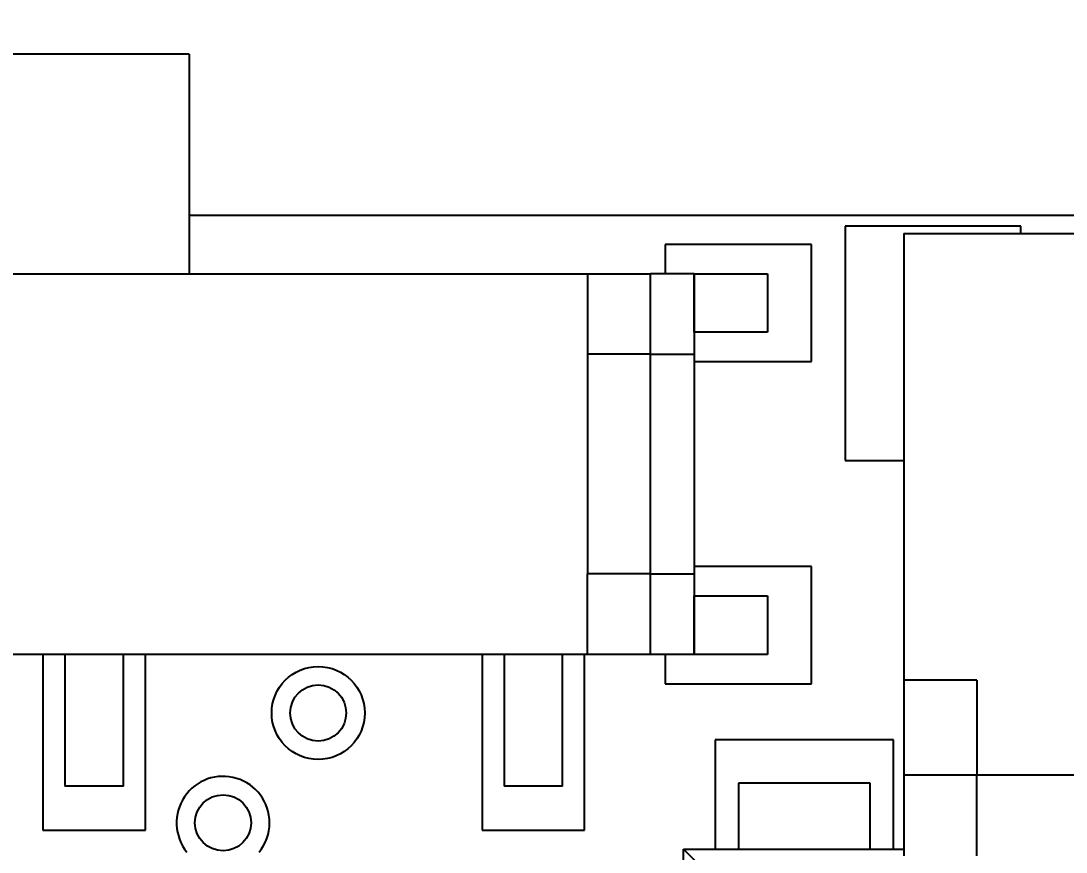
# Model space of a CAD drawing. Extents: x 77 to 195, y 90 to 134.
# Drawn here: x 89.44 to 96.58, y 113.05 to 118.73 of the extents above; entities that cross this region are included whole.
import ezdxf
from ezdxf.enums import TextEntityAlignment as Align

# ---------------------------------------------------------------- set-up
doc = ezdxf.new("R2010")
doc.units = 0
doc.layers.get('0').update_dxf_attribs({"linetype": 'CONTINUOUS'})
for name, color, linetype in [('Dimension', 7, 'CONTINUOUS'), ('Dimension003', 7, 'CONTINUOUS'), ('View004', 7, 'CONTINUOUS')]:
    doc.layers.add(name, color=color, linetype=linetype)
doc.styles.get("Standard").update_dxf_attribs({"font": 'arial.ttf'})
doc.dimstyles.get("Standard").update_dxf_attribs({"dimscale": 0, "dimtxt": 2.5, "dimasz": 2.5, "dimexe": 1.25, "dimexo": 0.625, "dimtad": 1, "dimtxsty": 'STANDARD', "dimcen": 2.5, "dimazin": 3, "dimtfac": 1, "dimtmove": 0, "dimatfit": 3})

# ---------------------------------------------------------------- blocks, each defined once
blk = doc.blocks.new('*Dimension')
at = {"color": 0}
for points in [[(78.1708, 130.367), (78.1708, 129.533), (83.1708, 129.95)], [(108.171, 130.367), (108.171, 129.533), (103.171, 129.95)]]:
    blk.add_solid(points, dxfattribs=at)
at = {"layer": 'Dimension'}
for p, q in [((83.1708, 117.4), (83.1708, 129.95)), ((103.171, 129.95), (83.1708, 129.95)), ((103.171, 117.4), (103.171, 129.95))]:
    blk.add_line(p, q, dxfattribs=at)
blk.add_text('20.00', height=3.5, dxfattribs=at).set_placement((93.1708, 129.95), align=Align.CENTER)
blk = doc.blocks.new('*Dimension003')
at = {"color": 0}
for points in [[(99.7167, 120.9), (100.55, 120.9), (100.133, 115.9)], [(99.7167, 93.9), (100.55, 93.9), (100.133, 98.9)]]:
    blk.add_solid(points, dxfattribs=at)
at = {"layer": 'Dimension003'}
for p, q in [((101.671, 115.9), (100.133, 115.9)), ((100.133, 98.9), (100.133, 115.9)), ((101.671, 98.9), (100.133, 98.9))]:
    blk.add_line(p, q, dxfattribs=at)
blk.add_text('17.00', height=3.5, dxfattribs=at).set_placement((100.133, 107.4), align=Align.CENTER)

msp = doc.modelspace()

# ---------------------------------------------------------------- linework, layer by layer
at = {"layer": 'View004'}
for p, q in [((90.5901, 118.5), (89.2901, 118.5)), ((90.5901, 118.5), (89.2901, 118.5)), ((90.5901, 118.5), (90.5901, 117)), ((90.5901, 118.5), (90.5901, 117)), ((90.5901, 117.4), (103.171, 117.4)), ((90.5901, 117.4), (103.171, 117.4)), ((95.0708, 117.325), (95.0708, 115.725)), ((96.2708, 117.325), (95.0708, 117.325)), ((95.0708, 117.325), (95.0708, 115.725)), ((96.2708, 117.325), (95.0708, 117.325)), ((96.2708, 117.275), (96.2708, 117.325)), ((96.2708, 117.275), (96.2708, 117.325)), ((95.4708, 117.275), (99.4708, 117.275)), ((95.4708, 117.275), (95.4708, 114.224)), ((95.4708, 117.275), (99.4708, 117.275)), ((95.4708, 117.275), (95.4708, 114.224)), ((94.8401, 117.2), (93.8401, 117.2)), ((93.8401, 117.2), (93.8401, 117)), ((94.8401, 117.2), (93.8401, 117.2)), ((93.8401, 117.2), (93.8401, 117)), ((94.8401, 116.4), (94.8401, 117.2)), ((94.8401, 116.4), (94.8401, 117.2)), ((88.0701, 117), (93.3101, 117)), ((88.0701, 117), (93.3101, 117)), ((93.3101, 117), (93.7401, 117)), ((93.3101, 117), (93.7401, 117)), ((93.3101, 117), (93.3101, 116.45)), ((93.3101, 117), (93.3101, 116.45)), ((93.7401, 116.45), (93.7401, 117)), ((93.7401, 116.45), (93.7401, 117)), ((94.0401, 116.6), (94.0401, 117)), ((94.0401, 117), (94.0401, 116.45)), ((94.0401, 117), (94.5401, 117)), ((94.0401, 116.6), (94.0401, 117)), ((94.0401, 117), (94.0401, 116.45)), ((94.0401, 117), (94.5401, 117)), ((94.5401, 117), (94.5401, 116.6)), ((94.5401, 117), (94.5401, 116.6)), ((94.5401, 116.6), (94.0401, 116.6)), ((94.5401, 116.6), (94.0401, 116.6)), ((93.7401, 116.45), (93.3101, 116.45)), ((93.3101, 116.45), (93.3101, 114.95)), ((93.7401, 116.45), (93.3101, 116.45)), ((93.3101, 116.45), (93.3101, 114.95)), ((93.7401, 114.95), (93.7401, 116.45)), ((93.7401, 114.95), (93.7401, 116.45)), ((94.0401, 116.45), (94.0401, 114.95)), ((94.0401, 116.45), (94.0401, 114.95)), ((94.0401, 116.4), (94.8401, 116.4)), ((94.0401, 116.4), (94.8401, 116.4)), ((95.0708, 115.725), (95.4708, 115.725)), ((95.0708, 115.725), (95.4708, 115.725)), ((93.7401, 114.95), (93.3101, 114.95)), ((93.3101, 114.4), (93.3101, 114.95)), ((93.7401, 114.95), (93.3101, 114.95)), ((93.3101, 114.4), (93.3101, 114.95)), ((93.7401, 114.4), (93.7401, 114.95)), ((93.7401, 114.4), (93.7401, 114.95)), ((94.8401, 115), (94.0401, 115)), ((94.8401, 115), (94.0401, 115)), ((94.0401, 114.95), (94.0401, 114.4)), ((94.0401, 114.95), (94.0401, 114.4)), ((94.8401, 114.2), (94.8401, 115)), ((94.8401, 114.2), (94.8401, 115)), ((94.0401, 114.4), (94.0401, 114.8)), ((94.0401, 114.8), (94.5401, 114.8)), ((94.0401, 114.4), (94.0401, 114.8)), ((94.0401, 114.8), (94.5401, 114.8)), ((94.5401, 114.8), (94.5401, 114.4)), ((94.5401, 114.8), (94.5401, 114.4)), ((93.3101, 114.4), (88.0701, 114.4)), ((93.3101, 114.4), (88.0701, 114.4)), ((89.5901, 114.4), (89.5901, 113.2)), ((89.5901, 114.4), (89.5901, 113.2)), ((89.7401, 114.4), (89.7401, 113.5)), ((89.7401, 114.4), (89.7401, 113.5)), ((90.1401, 113.5), (90.1401, 114.4)), ((90.1401, 113.5), (90.1401, 114.4)), ((90.2901, 113.2), (90.2901, 114.4)), ((90.2901, 113.2), (90.2901, 114.4)), ((92.5901, 114.4), (92.5901, 113.2)), ((92.5901, 114.4), (92.5901, 113.2)), ((92.7401, 114.4), (92.7401, 113.5)), ((92.7401, 114.4), (92.7401, 113.5)), ((93.1401, 113.5), (93.1401, 114.4)), ((93.1401, 113.5), (93.1401, 114.4)), ((93.2901, 113.2), (93.2901, 114.4)), ((93.2901, 113.2), (93.2901, 114.4)), ((93.7401, 114.4), (93.3101, 114.4)), ((93.7401, 114.4), (93.3101, 114.4)), ((93.8401, 114.4), (93.8401, 114.2)), ((93.8401, 114.4), (93.8401, 114.2)), ((94.5401, 114.4), (94.0401, 114.4)), ((94.5401, 114.4), (94.0401, 114.4)), ((93.8401, 114.2), (94.8401, 114.2)), ((93.8401, 114.2), (94.8401, 114.2)), ((95.9708, 114.224), (95.4708, 114.224)), ((95.4708, 114.224), (95.4708, 113.575)), ((95.9708, 114.224), (95.4708, 114.224)), ((95.4708, 114.224), (95.4708, 113.575)), ((95.9708, 114.224), (95.9708, 113.575)), ((95.9708, 114.224), (95.9708, 113.575)), ((94.182, 113.816), (94.182, 113.07)), ((95.4012, 113.816), (94.182, 113.816)), ((94.182, 113.816), (94.182, 113.07)), ((95.4012, 113.816), (94.182, 113.816)), ((95.4012, 113.07), (95.4012, 113.816)), ((95.4012, 113.07), (95.4012, 113.816)), ((94.3416, 113.52), (94.3416, 113.07)), ((95.2416, 113.52), (94.3416, 113.52)), ((94.3416, 113.52), (94.3416, 113.07)), ((95.2416, 113.52), (94.3416, 113.52)), ((95.2416, 113.07), (95.2416, 113.52)), ((95.2416, 113.07), (95.2416, 113.52)), ((95.4708, 113.575), (95.4708, 113.025)), ((95.9708, 113.575), (95.4708, 113.575)), ((95.4708, 113.575), (95.4708, 113.025)), ((95.9708, 113.575), (95.4708, 113.575)), ((98.9708, 113.575), (95.9708, 113.575)), ((95.9708, 113.025), (95.9708, 113.575)), ((98.9708, 113.575), (95.9708, 113.575)), ((95.9708, 113.025), (95.9708, 113.575)), ((90.1401, 113.5), (89.7401, 113.5)), ((90.1401, 113.5), (89.7401, 113.5)), ((93.1401, 113.5), (92.7401, 113.5)), ((93.1401, 113.5), (92.7401, 113.5)), ((89.5901, 113.2), (90.2901, 113.2)), ((89.5901, 113.2), (90.2901, 113.2)), ((92.5901, 113.2), (93.2901, 113.2)), ((92.5901, 113.2), (93.2901, 113.2)), ((94.069, 112.968), (93.9666, 113.07)), ((93.9666, 113.07), (94.3416, 113.07)), ((93.9666, 110.37), (93.9666, 113.07)), ((94.069, 112.968), (93.9666, 113.07)), ((93.9666, 113.07), (94.3416, 113.07)), ((93.9666, 110.37), (93.9666, 113.07)), ((94.3416, 113.07), (95.2416, 113.07)), ((94.3416, 113.07), (95.2416, 113.07)), ((95.2416, 113.07), (95.4708, 113.07)), ((95.2416, 113.07), (95.4708, 113.07))]:
    msp.add_line(p, q, dxfattribs=at)
for centre, radius in [((91.4708, 114), 0.3175), ((91.4708, 114), 0.3175), ((91.4708, 114), 0.1915), ((91.4708, 114), 0.1915), ((90.8208, 113.25), 0.1915), ((90.8208, 113.25), 0.1915)]:
    msp.add_circle(centre, radius, dxfattribs=at)
for start, end in [(0, -140.956), (0, -140.956), (-39.0443, 0), (-39.0443, 0)]:
    msp.add_arc((90.8208, 113.25), 0.3175, start, end, dxfattribs=at)
msp.add_ellipse((93.7401, 117), major_axis=(0.3, 0), ratio=0, start_param=0, end_param=-4.71239, dxfattribs=at)
msp.add_ellipse((93.7401, 117), major_axis=(0.3, 0), ratio=0, start_param=0, end_param=-4.71239, dxfattribs=at)
for points, knots in [([(93.7401, 116.45), (93.8189, 116.45), (93.8964, 116.45), (93.9523, 116.45), (94.0092, 116.45), (94.0385, 116.45), (94.0401, 116.45)], [1.5708, 1.5708, 1.5708, 1.5708, 2.35619, 2.35619, 2.35619, 3.14159, 3.14159, 3.14159, 3.14159]), ([(93.7401, 116.45), (93.8189, 116.45), (93.8964, 116.45), (93.9523, 116.45), (94.0092, 116.45), (94.0385, 116.45), (94.0401, 116.45)], [1.5708, 1.5708, 1.5708, 1.5708, 2.35619, 2.35619, 2.35619, 3.14159, 3.14159, 3.14159, 3.14159]), ([(93.7401, 114.95), (93.8189, 114.95), (93.8964, 114.95), (93.9523, 114.95), (94.0092, 114.95), (94.0385, 114.95), (94.0401, 114.95)], [1.5708, 1.5708, 1.5708, 1.5708, 2.35619, 2.35619, 2.35619, 3.14159, 3.14159, 3.14159, 3.14159]), ([(93.7401, 114.95), (93.8189, 114.95), (93.8964, 114.95), (93.9523, 114.95), (94.0092, 114.95), (94.0385, 114.95), (94.0401, 114.95)], [1.5708, 1.5708, 1.5708, 1.5708, 2.35619, 2.35619, 2.35619, 3.14159, 3.14159, 3.14159, 3.14159]), ([(94.0401, 114.4), (94.0385, 114.4), (94.0092, 114.4), (93.9523, 114.4), (93.8964, 114.4), (93.8189, 114.4), (93.7401, 114.4)], [4.71239, 4.71239, 4.71239, 4.71239, 5.49779, 5.49779, 5.49779, 6.28319, 6.28319, 6.28319, 6.28319]), ([(94.0401, 114.4), (94.0385, 114.4), (94.0092, 114.4), (93.9523, 114.4), (93.8964, 114.4), (93.8189, 114.4), (93.7401, 114.4)], [4.71239, 4.71239, 4.71239, 4.71239, 5.49779, 5.49779, 5.49779, 6.28319, 6.28319, 6.28319, 6.28319])]:
    msp.add_open_spline(points, degree=3, knots=knots, dxfattribs=at)

# ---------------------------------------------------------------- dimensions: what is measured, and where the dimension line sits
at = {"layer": 'Dimension'}
dim = msp.add_linear_dim(base=(93.1708, 129.95), p1=(103.171, 117.4), p2=(83.1708, 117.4), text='20.00', dimstyle='STANDARD', dxfattribs=at)
dim.commit()
dim.dimension.update_dxf_attribs({"geometry": '*Dimension', "text_midpoint": (93.1708, 124.95)})
at = {"layer": 'Dimension003'}
dim = msp.add_linear_dim(base=(100.133, 107.4), p1=(101.671, 98.9), p2=(101.671, 115.9), angle=90, text='17.00', dimstyle='STANDARD', dxfattribs=at)
dim.commit()
dim.dimension.update_dxf_attribs({"geometry": '*Dimension003', "text_midpoint": (105.133, 107.4)})

doc.saveas('drawing.dxf')
